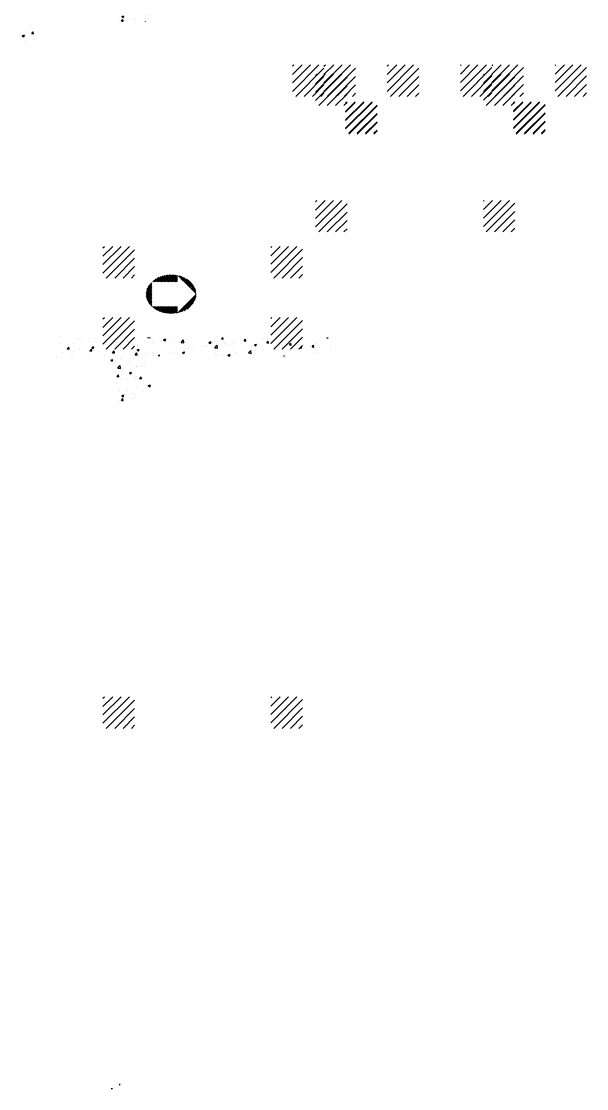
# Paper-space layout 'Layout1' of a CAD drawing. Extents: x -48985 to 14169573, y -18818 to 9731621.
# Drawn here: x 13562 to 31469, y -16109 to 17669 of the extents above; entities that cross this region are included whole.
import ezdxf

# ---------------------------------------------------------------- set-up
doc = ezdxf.new("R2010")
doc.units = 0
doc.header["$LTSCALE"] = 1000
doc.linetypes.add('CENTER', pattern=[0])
doc.linetypes.add('HIDDEN2', pattern=[0])
doc.layers.get('0').update_dxf_attribs({"linetype": 'CONTINUOUS'})
doc.layers.add('AS', color=4, linetype='CENTER')

# ---------------------------------------------------------------- blocks, each defined once
blk = doc.blocks.new('*X')
at = {"color": 0}
for p, q in [((22485, 26494), (22485, 26494)), ((22521, 26350), (22521, 26350)), ((22714, 26478), (22714, 26478)), ((23019, 26472), (23019, 26472)), ((23152, 26434), (23152, 26434)), ((23403, 26467), (23403, 26467)), ((23407, 26373), (23407, 26373)), ((23553, 26449), (23553, 26449)), ((23920, 26444), (23920, 26444)), ((24087, 26426), (24087, 26426)), ((24621, 26404), (24621, 26404)), ((24845, 26428), (24845, 26428)), ((25155, 26381), (25155, 26381)), ((25244, 26500), (25325, 26487)), ((25325, 26487), (25323, 26500)), ((25410, 26371), (25410, 26371)), ((25661, 26404), (25661, 26404)), ((25688, 26359), (25688, 26359)), ((25751, 26422), (25821, 26449)), ((25751, 26422), (25801, 26389)), ((25801, 26389), (25821, 26449)), ((25951, 26384), (25951, 26384)), ((26040, 26454), (26040, 26454)), ((26303, 26336), (26381, 26417)), ((26392, 26322), (26381, 26417)), ((26470, 26459), (26470, 26459)), ((27188, 26342), (27258, 26369)), ((27238, 26308), (27258, 26369)), ((27583, 26449), (27626, 26500)), ((27583, 26449), (27642, 26444)), ((27642, 26444), (27632, 26500)), ((28298, 26391), (28298, 26391)), ((28300, 26386), (28348, 26444)), ((28300, 26386), (28360, 26381)), ((28303, 26432), (28303, 26432)), ((28360, 26381), (28348, 26444)), ((28510, 26406), (28510, 26406)), ((28929, 26475), (28929, 26475)), ((29015, 26470), (29015, 26470)), ((29017, 26323), (29065, 26381)), ((29077, 26318), (29065, 26381)), ((29709, 26413), (29709, 26413)), ((30540, 26347), (30540, 26347)), ((30909, 26500), (30953, 26471)), ((30953, 26471), (30962, 26500)), ((22382, 26234), (22382, 26234)), ((22513, 26028), (22513, 26028)), ((22701, 26136), (22749, 26193)), ((22701, 26136), (22760, 26131)), ((22760, 26131), (22749, 26193)), ((22887, 26298), (22887, 26298)), ((22889, 26039), (22889, 26039)), ((23096, 26128), (23096, 26128)), ((23140, 26072), (23140, 26072)), ((23395, 26040), (23395, 26040)), ((23418, 26073), (23466, 26131)), ((23418, 26073), (23478, 26068)), ((23478, 26068), (23466, 26131)), ((23474, 26180), (23544, 26207)), ((23474, 26180), (23524, 26146)), ((23518, 26122), (23518, 26122)), ((23524, 26146), (23544, 26207)), ((23679, 26228), (23679, 26228)), ((23908, 26111), (23908, 26111)), ((24135, 26010), (24183, 26068)), ((24135, 26010), (24195, 26005)), ((24195, 26005), (24183, 26068)), ((24262, 26328), (24262, 26328)), ((24400, 26238), (24400, 26238)), ((24413, 26175), (24413, 26175)), ((24779, 26288), (24779, 26288)), ((24911, 26100), (24981, 26126)), ((24911, 26100), (24961, 26066)), ((24932, 26250), (24932, 26250)), ((24961, 26066), (24981, 26126)), ((25398, 26010), (25398, 26010)), ((25446, 26320), (25446, 26320)), ((25776, 26060), (25776, 26060)), ((25939, 26051), (25939, 26051)), ((25971, 26032), (25971, 26032)), ((26222, 26336), (26222, 26336)), ((26303, 26336), (26392, 26322)), ((26348, 26019), (26418, 26046)), ((26348, 26019), (26398, 25986)), ((26398, 25986), (26418, 26046)), ((26408, 26143), (26408, 26143)), ((26458, 26126), (26458, 26126)), ((26554, 26132), (26554, 26132)), ((26658, 26176), (26658, 26176)), ((26756, 26314), (26756, 26314)), ((26972, 26197), (26972, 26197)), ((27037, 26226), (27037, 26226)), ((27137, 26232), (27137, 26232)), ((27188, 26342), (27238, 26308)), ((27290, 26291), (27290, 26291)), ((27370, 26170), (27448, 26251)), ((27370, 26170), (27459, 26156)), ((27376, 26012), (27376, 26012)), ((27459, 26156), (27448, 26251)), ((27477, 26261), (27477, 26261)), ((27669, 26309), (27669, 26309)), ((27720, 26332), (27720, 26332)), ((27824, 26269), (27824, 26269)), ((27919, 26342), (27919, 26342)), ((27960, 26112), (27960, 26112)), ((27996, 26336), (27996, 26336)), ((28358, 26246), (28358, 26246)), ((28438, 26005), (28515, 26086)), ((28497, 26073), (28497, 26073)), ((28527, 25991), (28516, 26086)), ((28543, 26213), (28543, 26213)), ((28626, 26262), (28696, 26289)), ((28626, 26262), (28675, 26228)), ((28666, 26080), (28666, 26080)), ((28675, 26228), (28696, 26289)), ((28891, 26223), (28891, 26223)), ((28917, 26113), (28917, 26113)), ((29003, 26137), (29003, 26137)), ((29017, 26323), (29077, 26318)), ((29126, 26313), (29126, 26313)), ((29295, 26163), (29295, 26163)), ((29425, 26201), (29425, 26201)), ((29522, 26212), (29522, 26212)), ((29734, 26261), (29783, 26318)), ((29734, 26261), (29794, 26255)), ((29794, 26255), (29783, 26318)), ((30035, 26283), (30035, 26283)), ((30091, 26063), (30091, 26063)), ((30101, 26197), (30133, 26209)), ((30101, 26156), (30112, 26148)), ((30112, 26148), (30133, 26209)), ((30177, 26279), (30177, 26279)), ((30452, 26198), (30500, 26255)), ((30452, 26198), (30511, 26193)), ((30493, 26156), (30493, 26156)), ((30511, 26193), (30500, 26255)), ((30528, 26014), (30528, 26014)), ((30556, 26329), (30556, 26329)), ((30674, 26163), (30674, 26163)), ((30924, 26018), (30924, 26018)), ((31027, 26133), (31027, 26133)), ((31048, 26089), (31048, 26089)), ((1726, 25546), (1873, 25693)), ((1770, 25546), (1944, 25720)), ((1814, 25546), (2006, 25738)), ((1858, 25546), (2063, 25751)), ((1902, 25546), (2116, 25760)), ((1947, 25546), (2166, 25766)), ((1991, 25546), (2214, 25769)), ((2035, 25546), (2259, 25770)), ((2079, 25546), (2302, 25769)), ((2123, 25546), (2344, 25767)), ((2168, 25546), (2384, 25763)), ((2212, 25546), (2423, 25757)), ((2256, 25546), (2460, 25750)), ((2300, 25546), (2462, 25708)), ((2483, 25729), (2496, 25743)), ((2505, 25707), (2532, 25734)), ((2527, 25685), (2566, 25724)), ((2549, 25663), (2599, 25712)), ((2571, 25641), (2631, 25700)), ((2593, 25618), (2662, 25687)), ((2615, 25596), (2692, 25673)), ((22370, 25901), (22370, 25901)), ((22825, 25961), (22825, 25961)), ((22875, 25965), (22875, 25965)), ((23358, 25938), (23358, 25938)), ((23892, 25915), (23892, 25915)), ((24081, 25781), (24141, 25804)), ((24081, 25770), (24121, 25744)), ((24103, 25781), (24103, 25781)), ((24121, 25743), (24141, 25804)), ((24137, 25844), (24137, 25844)), ((24221, 25731), (24221, 25731)), ((24401, 25842), (24401, 25842)), ((24426, 25893), (24426, 25893)), ((24516, 25894), (24516, 25894)), ((24637, 25759), (24637, 25759)), ((24804, 25831), (24804, 25831)), ((24852, 25948), (24901, 26005)), ((24852, 25948), (24912, 25942)), ((24912, 25942), (24901, 26005)), ((24920, 25917), (24920, 25917)), ((24960, 25870), (24960, 25870)), ((25147, 25977), (25147, 25977)), ((25171, 25736), (25171, 25736)), ((25387, 25932), (25387, 25932)), ((25434, 25987), (25434, 25987)), ((25582, 25900), (25618, 25942)), ((25626, 25900), (25618, 25942)), ((26793, 25912), (26793, 25912)), ((27406, 25914), (27406, 25914)), ((27465, 25928), (27465, 25928)), ((27656, 25947), (27656, 25947)), ((27785, 25939), (27855, 25966)), ((27785, 25939), (27835, 25906)), ((27835, 25906), (27855, 25966)), ((27984, 26003), (27984, 26003)), ((28035, 25997), (28035, 25997)), ((28438, 26005), (28527, 25991)), ((29508, 25963), (29508, 25963)), ((29563, 25900), (29583, 25920)), ((29585, 25900), (29583, 25920)), ((30023, 25950), (30023, 25950)), ((30293, 25935), (30293, 25935)), ((1467, 25155), (1647, 25335)), ((1469, 25201), (1647, 25379)), ((1476, 25253), (1647, 25424)), ((1493, 25313), (1647, 25468)), ((1529, 25394), (1647, 25512)), ((1681, 25546), (1783, 25647)), ((2344, 25546), (2462, 25664)), ((2389, 25546), (2462, 25619)), ((2433, 25546), (2462, 25575)), ((2638, 25574), (2720, 25657)), ((2660, 25552), (2748, 25641)), ((2682, 25530), (2775, 25624)), ((2704, 25508), (2801, 25606)), ((2726, 25486), (2827, 25587)), ((2748, 25464), (2851, 25567)), ((2770, 25442), (2874, 25546)), ((2792, 25420), (2896, 25523)), ((2814, 25398), (2917, 25500)), ((2836, 25375), (2937, 25476)), ((2858, 25353), (2956, 25450)), ((2881, 25331), (2973, 25424)), ((2903, 25309), (2990, 25396)), ((2925, 25287), (3005, 25367)), ((2947, 25265), (3019, 25337)), ((24227, 25385), (24227, 25385)), ((24253, 25499), (24253, 25499)), ((24301, 25527), (24379, 25608)), ((24301, 25527), (24390, 25513)), ((24390, 25513), (24379, 25608)), ((24389, 25509), (24389, 25509)), ((24461, 25512), (24461, 25512)), ((24668, 25374), (24738, 25401)), ((24668, 25374), (24718, 25341)), ((24718, 25341), (24738, 25401)), ((24761, 25362), (24761, 25362)), ((24884, 25582), (24884, 25582)), ((24908, 25584), (24908, 25584)), ((25044, 25612), (25044, 25612)), ((25135, 25615), (25135, 25615)), ((25295, 25340), (25295, 25340)), ((1469, 25113), (1647, 25291)), ((1474, 25074), (1647, 25247)), ((1482, 25038), (1647, 25203)), ((1493, 25004), (1647, 25159)), ((1505, 24972), (1647, 25114)), ((1519, 24942), (1647, 25070)), ((1535, 24913), (1647, 25026)), ((2472, 24569), (3053, 25150)), ((2530, 24583), (3050, 25103)), ((2594, 24603), (3041, 25049)), ((2969, 25243), (3030, 25304)), ((2991, 25221), (3040, 25270)), ((3013, 25199), (3048, 25233)), ((3035, 25177), (3052, 25193)), ((24259, 25062), (24259, 25062)), ((24274, 25258), (24322, 25316)), ((24274, 25258), (24334, 25253)), ((24334, 25253), (24322, 25316)), ((24377, 25176), (24377, 25176)), ((24621, 25188), (24621, 25188)), ((24842, 25162), (24842, 25162)), ((24872, 25221), (24872, 25221)), ((24896, 25251), (24896, 25251)), ((24991, 25196), (25039, 25253)), ((24991, 25196), (25051, 25190)), ((25051, 25190), (25039, 25253)), ((25250, 25271), (25250, 25271)), ((25265, 24972), (25331, 24997)), ((1551, 24886), (1647, 24982)), ((1569, 24860), (1647, 24938)), ((1588, 24835), (1647, 24893)), ((1609, 24811), (1647, 24849)), ((1630, 24788), (1647, 24805)), ((1652, 24766), (1657, 24770)), ((1676, 24745), (1701, 24770)), ((1700, 24725), (1745, 24770)), ((1725, 24706), (1790, 24770)), ((1752, 24689), (1834, 24770)), ((1779, 24672), (1878, 24770)), ((1807, 24655), (1922, 24770)), ((1836, 24640), (1966, 24770)), ((1866, 24626), (2010, 24770)), ((1897, 24613), (2055, 24770)), ((1930, 24601), (2099, 24770)), ((1963, 24591), (2143, 24770)), ((1998, 24581), (2187, 24770)), ((2033, 24572), (2231, 24770)), ((2070, 24564), (2276, 24770)), ((2107, 24558), (2320, 24770)), ((2146, 24553), (2364, 24770)), ((2187, 24549), (2408, 24770)), ((2229, 24547), (2452, 24770)), ((2273, 24547), (2462, 24735)), ((2319, 24548), (2462, 24691)), ((2668, 24633), (3021, 24985)), ((2768, 24688), (2974, 24895)), ((24243, 24739), (24243, 24739)), ((24358, 24793), (24358, 24793)), ((24364, 24843), (24364, 24843)), ((24424, 24649), (24494, 24676)), ((24474, 24616), (24494, 24676)), ((24566, 24851), (24566, 24851)), ((24609, 24826), (24609, 24826)), ((24777, 24717), (24777, 24717)), ((24884, 24918), (24884, 24918)), ((24987, 24876), (24987, 24876)), ((25100, 24829), (25100, 24829)), ((25265, 24972), (25314, 24938)), ((25311, 24694), (25311, 24694)), ((25314, 24938), (25331, 24989)), ((2367, 24552), (2462, 24647)), ((2417, 24559), (2462, 24603)), ((24352, 24510), (24352, 24510)), ((24413, 24506), (24461, 24564)), ((24413, 24506), (24472, 24501)), ((24424, 24649), (24474, 24616)), ((24472, 24501), (24461, 24564)), ((24801, 24565), (24801, 24565)), ((24872, 24585), (24872, 24585)), ((25177, 24500), (25178, 24501)), ((25178, 24500), (25178, 24501)), ((23831, 14285), (24671, 15125)), ((23831, 14551), (24406, 15125)), ((23831, 14816), (24141, 15125)), ((23831, 15081), (23875, 15125)), ((23936, 14125), (24831, 15020)), ((29151, 14302), (29974, 15125)), ((29151, 14567), (29709, 15125)), ((29151, 14832), (29444, 15125)), ((29151, 15098), (29179, 15125)), ((29239, 14125), (30151, 15037)), ((24201, 14125), (24831, 14755)), ((29505, 14125), (30151, 14772)), ((24466, 14125), (24831, 14490)), ((24732, 14125), (24831, 14225)), ((29770, 14125), (30151, 14507)), ((30035, 14125), (30151, 14241)), ((62932, 13322), (62932, 13322)), ((63225, 13246), (63225, 13246)), ((62907, 13124), (62907, 13124)), ((62938, 12900), (63008, 12927)), ((62938, 12900), (62988, 12866)), ((62988, 12866), (63008, 12927)), ((63048, 12978), (63048, 12978)), ((63213, 12913), (63213, 12913)), ((63236, 12969), (63285, 13026)), ((63236, 12969), (63296, 12964)), ((63296, 12964), (63285, 13026)), ((63012, 12742), (63012, 12742)), ((63289, 12774), (63289, 12774)), ((359, 20), (363, 23)), ((359, 20), (362, 23)), ((359, 20), (362, 23)), ((359, 20), (362, 23)), ((359, 21), (362, 23)), ((359, 21), (361, 23)), ((359, 21), (361, 23)), ((359, 21), (361, 23)), ((359, 22), (361, 23)), ((359, 22), (360, 23)), ((359, 22), (360, 23)), ((359, 19), (361, 21)), ((359, 19), (361, 21)), ((359, 18), (361, 20)), ((359, 18), (361, 20)), ((359, 18), (361, 20)), ((359, 19), (361, 20)), ((359, 17), (361, 19)), ((359, 17), (361, 19)), ((359, 17), (361, 19)), ((359, 18), (361, 19)), ((359, 16), (361, 18)), ((359, 16), (361, 18)), ((359, 16), (361, 18)), ((359, 17), (361, 18)), ((359, 15), (361, 17)), ((359, 15), (361, 17)), ((359, 16), (361, 17)), ((360, 15), (361, 17)), ((360, 15), (362, 16)), ((360, 15), (362, 16)), ((360, 15), (361, 16)), ((360, 15), (361, 16)), ((360, 15), (361, 16)), ((361, 21), (363, 23)), ((361, 15), (363, 16)), ((361, 15), (363, 16)), ((361, 15), (363, 16)), ((361, 15), (362, 16)), ((362, 21), (363, 23)), ((362, 21), (363, 23)), ((362, 21), (363, 22)), ((362, 21), (363, 22)), ((362, 15), (363, 16)), ((362, 15), (363, 16)), ((362, 15), (363, 16)), ((363, 21), (363, 22)), ((363, 21), (363, 22)), ((363, 21), (363, 21)), ((363, 15), (363, 15)), ((363, 15), (363, 15)), ((363, 15), (363, 15)), ((364, 21), (365, 23)), ((364, 21), (365, 23)), ((364, 21), (365, 23)), ((364, 22), (365, 23)), ((364, 22), (365, 23)), ((364, 22), (365, 23)), ((364, 22), (364, 23)), ((364, 23), (364, 23)), ((364, 23), (364, 23)), ((364, 20), (365, 21)), ((364, 20), (365, 22)), ((364, 20), (365, 22)), ((364, 21), (365, 22)), ((364, 17), (368, 21)), ((364, 17), (368, 21)), ((364, 17), (368, 21)), ((364, 19), (365, 21)), ((364, 19), (365, 21)), ((364, 20), (365, 21)), ((364, 16), (368, 20)), ((364, 17), (366, 20)), ((364, 18), (366, 20)), ((364, 18), (365, 20)), ((364, 18), (365, 20)), ((364, 18), (365, 20)), ((364, 19), (365, 20)), ((364, 16), (365, 18)), ((364, 16), (365, 18)), ((364, 15), (365, 17)), ((364, 15), (365, 17)), ((364, 16), (365, 17)), ((364, 15), (365, 16)), ((364, 15), (365, 16)), ((364, 15), (365, 16)), ((364, 15), (365, 16)), ((365, 15), (365, 15)), ((365, 15), (365, 15)), ((365, 15), (365, 15)), ((365, 15), (365, 15)), ((366, 21), (368, 23)), ((366, 21), (368, 23)), ((366, 22), (367, 23)), ((366, 22), (367, 23)), ((366, 22), (367, 23)), ((366, 22), (367, 23)), ((366, 23), (366, 23)), ((366, 23), (366, 23)), ((366, 20), (368, 22)), ((366, 20), (368, 22)), ((366, 21), (368, 22)), ((366, 21), (368, 22)), ((366, 20), (368, 21)), ((366, 18), (368, 20)), ((366, 18), (368, 20)), ((366, 18), (368, 20)), ((366, 17), (368, 19)), ((366, 17), (368, 19)), ((366, 17), (368, 19)), ((366, 18), (368, 19)), ((366, 16), (368, 18)), ((366, 16), (368, 18)), ((366, 17), (368, 18)), ((366, 15), (368, 17)), ((366, 15), (368, 17)), ((366, 15), (368, 17)), ((366, 16), (368, 17)), ((366, 15), (368, 16)), ((366, 15), (368, 16)), ((366, 15), (368, 16)), ((367, 15), (368, 16)), ((367, 15), (368, 15)), ((367, 15), (368, 15)), ((368, 20), (372, 23)), ((368, 20), (371, 23)), ((368, 20), (371, 23)), ((368, 20), (371, 23)), ((368, 21), (371, 23)), ((368, 21), (370, 23)), ((368, 21), (370, 23)), ((368, 21), (370, 23)), ((368, 22), (370, 23)), ((368, 22), (369, 23)), ((368, 19), (370, 21)), ((368, 19), (370, 21)), ((368, 19), (370, 21)), ((368, 16), (371, 20)), ((368, 17), (371, 20)), ((368, 17), (371, 20)), ((368, 17), (371, 20)), ((368, 18), (370, 20)), ((368, 18), (370, 20)), ((368, 18), (370, 20)), ((368, 18), (370, 20)), ((368, 19), (370, 20)), ((368, 16), (370, 18)), ((368, 16), (370, 18)), ((368, 15), (370, 17)), ((368, 15), (370, 17)), ((368, 16), (370, 17)), ((368, 15), (368, 15)), ((369, 15), (370, 17)), ((369, 15), (371, 16)), ((369, 15), (371, 16)), ((369, 15), (370, 16)), ((369, 15), (370, 16)), ((369, 15), (370, 16)), ((370, 21), (372, 23)), ((370, 18), (372, 20)), ((370, 18), (372, 20)), ((370, 15), (372, 16)), ((370, 15), (372, 16)), ((370, 15), (372, 16)), ((370, 15), (371, 16)), ((371, 21), (372, 23)), ((371, 21), (372, 23)), ((371, 21), (372, 23)), ((371, 21), (372, 22)), ((371, 18), (372, 20)), ((371, 18), (372, 19)), ((371, 18), (372, 19)), ((371, 15), (372, 16)), ((371, 15), (372, 16)), ((371, 15), (372, 16)), ((372, 21), (372, 21)), ((372, 21), (372, 22)), ((372, 21), (372, 22)), ((372, 18), (372, 19)), ((372, 18), (372, 19)), ((372, 18), (372, 18)), ((372, 18), (372, 18)), ((372, 15), (372, 15)), ((372, 15), (372, 15)), ((372, 15), (372, 15)), ((372, 15), (372, 15)), ((373, 19), (377, 23)), ((373, 19), (376, 23)), ((373, 20), (376, 23)), ((373, 21), (375, 23)), ((373, 21), (374, 23)), ((373, 22), (374, 23)), ((373, 22), (374, 23)), ((373, 22), (374, 23)), ((373, 20), (375, 22)), ((373, 20), (375, 22)), ((373, 21), (375, 22)), ((373, 21), (375, 22)), ((373, 19), (375, 21)), ((373, 18), (375, 20)), ((373, 18), (375, 20)), ((373, 18), (375, 20)), ((373, 19), (375, 20)), ((373, 17), (375, 19)), ((373, 17), (375, 19)), ((373, 17), (375, 19)), ((373, 18), (375, 19)), ((373, 16), (375, 18)), ((373, 16), (375, 18)), ((373, 17), (375, 18)), ((373, 15), (375, 17)), ((373, 15), (375, 17)), ((373, 15), (375, 17)), ((373, 16), (375, 17)), ((373, 15), (375, 16)), ((373, 15), (375, 16)), ((373, 15), (375, 16)), ((374, 15), (375, 16)), ((374, 15), (375, 15)), ((374, 15), (375, 15)), ((374, 15), (375, 15)), ((375, 21), (377, 23)), ((376, 19), (380, 23)), ((376, 20), (379, 23)), ((376, 20), (379, 23)), ((376, 21), (377, 23)), ((376, 21), (377, 23)), ((376, 21), (377, 23)), ((376, 20), (378, 22)), ((376, 20), (378, 22)), ((376, 21), (378, 22)), ((376, 21), (378, 22)), ((376, 19), (378, 21)), ((376, 19), (378, 21)), ((376, 18), (378, 20)), ((376, 18), (378, 20)), ((376, 18), (378, 20)), ((376, 19), (378, 20)), ((376, 17), (378, 19)), ((376, 17), (378, 19)), ((376, 18), (378, 19)), ((376, 16), (378, 18)), ((376, 16), (378, 18)), ((376, 17), (378, 18)), ((376, 17), (378, 18)), ((376, 15), (378, 17)), ((376, 15), (378, 17)), ((376, 15), (378, 17)), ((376, 16), (378, 17)), ((376, 15), (378, 16)), ((376, 15), (378, 16)), ((377, 15), (378, 16)), ((377, 15), (378, 16)), ((377, 15), (378, 15)), ((377, 15), (378, 15)), ((378, 21), (380, 23)), ((378, 21), (380, 23)), ((378, 15), (378, 15)), ((379, 21), (380, 23)), ((379, 21), (380, 23)), ((379, 21), (380, 23)), ((379, 20), (381, 22)), ((379, 20), (381, 22)), ((379, 20), (381, 22)), ((379, 21), (381, 22)), ((379, 21), (381, 22)), ((379, 19), (381, 21)), ((379, 19), (381, 21)), ((379, 19), (381, 21)), ((379, 20), (381, 21)), ((379, 18), (381, 20)), ((379, 18), (381, 20)), ((379, 18), (381, 20)), ((379, 19), (381, 20)), ((379, 17), (381, 19)), ((379, 18), (381, 19)), ((379, 17), (381, 19)), ((379, 17), (381, 18)), ((379, 16), (381, 18)), ((379, 16), (381, 18)), ((379, 16), (381, 18)), ((379, 16), (381, 17)), ((379, 15), (381, 17)), ((379, 15), (381, 17)), ((379, 15), (381, 17)), ((379, 15), (381, 16)), ((379, 15), (381, 16)), ((380, 15), (381, 16)), ((380, 15), (381, 16)), ((380, 15), (381, 15)), ((381, 15), (381, 15)), ((381, 15), (381, 15)), ((382, 20), (385, 23)), ((382, 20), (385, 23)), ((382, 20), (384, 23)), ((382, 20), (384, 23)), ((382, 21), (384, 23)), ((382, 21), (384, 23)), ((382, 21), (383, 23)), ((382, 21), (383, 23)), ((382, 22), (383, 23)), ((382, 22), (383, 23)), ((382, 22), (382, 23)), ((382, 19), (383, 21)), ((382, 19), (383, 21)), ((382, 19), (383, 20)), ((382, 19), (383, 20)), ((382, 18), (383, 20)), ((382, 18), (383, 20)), ((382, 18), (383, 20)), ((382, 17), (384, 20)), ((382, 17), (384, 20)), ((382, 17), (384, 20)), ((382, 17), (384, 20)), ((382, 16), (385, 20)), ((382, 16), (383, 18)), ((382, 16), (383, 18)), ((382, 16), (383, 17)), ((382, 15), (383, 17)), ((382, 15), (383, 17)), ((382, 15), (383, 17)), ((382, 15), (383, 16)), ((382, 15), (384, 16)), ((382, 15), (384, 16)), ((382, 15), (384, 16)), ((383, 18), (385, 20)), ((383, 15), (384, 16)), ((383, 15), (385, 16)), ((383, 15), (385, 16)), ((383, 15), (385, 16)), ((384, 21), (385, 23)), ((384, 21), (385, 23)), ((384, 21), (386, 23)), ((384, 21), (386, 23)), ((384, 18), (385, 20)), ((384, 18), (385, 20)), ((384, 18), (386, 19)), ((384, 15), (385, 16)), ((384, 15), (386, 16)), ((384, 15), (386, 16)), ((385, 21), (386, 22)), ((385, 21), (386, 22)), ((385, 21), (386, 22)), ((385, 21), (386, 21)), ((385, 18), (386, 19)), ((385, 18), (386, 19)), ((385, 18), (386, 19)), ((385, 18), (386, 18)), ((385, 15), (386, 16)), ((385, 15), (386, 15)), ((385, 15), (386, 15)), ((385, 15), (386, 15)), ((386, 23), (386, 23)), ((386, 23), (387, 23)), ((386, 22), (387, 23)), ((386, 22), (387, 23)), ((386, 22), (387, 23)), ((386, 22), (388, 23)), ((386, 21), (388, 23)), ((387, 21), (388, 23)), ((387, 21), (388, 23)), ((387, 21), (389, 23)), ((387, 21), (389, 23)), ((388, 21), (389, 23)), ((388, 21), (389, 23)), ((388, 21), (390, 23)), ((388, 21), (390, 23)), ((388, 21), (390, 23)), ((388, 20), (391, 23)), ((388, 20), (391, 23)), ((388, 20), (389, 21)), ((388, 20), (389, 21)), ((388, 19), (389, 21)), ((388, 19), (389, 21)), ((388, 19), (389, 20)), ((388, 18), (389, 20)), ((388, 18), (389, 20)), ((388, 18), (389, 20)), ((388, 18), (389, 19)), ((388, 17), (389, 19)), ((388, 17), (389, 19)), ((388, 17), (389, 18)), ((388, 17), (389, 18)), ((388, 16), (389, 18)), ((388, 16), (389, 18)), ((388, 16), (389, 17)), ((388, 16), (389, 17)), ((388, 15), (389, 17)), ((388, 15), (389, 17)), ((388, 15), (389, 16)), ((388, 15), (389, 16)), ((388, 15), (389, 16)), ((388, 15), (389, 16)), ((389, 15), (389, 15)), ((389, 15), (389, 15)), ((389, 15), (389, 15)), ((390, 21), (391, 23)), ((390, 21), (391, 23)), ((390, 21), (391, 23)), ((390, 21), (391, 22)), ((391, 21), (391, 22)), ((391, 21), (391, 22)), ((392, 23), (392, 23)), ((392, 23), (392, 23)), ((392, 22), (392, 23)), ((392, 22), (393, 23)), ((392, 22), (393, 23)), ((392, 22), (393, 23)), ((392, 21), (393, 23)), ((392, 21), (393, 23)), ((392, 21), (393, 22)), ((392, 20), (393, 22)), ((392, 20), (393, 22)), ((392, 20), (393, 22)), ((392, 20), (393, 21)), ((392, 19), (393, 21)), ((392, 19), (393, 21)), ((392, 19), (393, 21)), ((392, 19), (393, 20)), ((392, 18), (393, 20)), ((392, 18), (393, 20)), ((392, 18), (393, 19)), ((392, 18), (393, 19)), ((392, 17), (393, 19)), ((392, 17), (393, 19)), ((392, 17), (393, 18)), ((392, 17), (393, 18)), ((392, 16), (393, 18)), ((392, 16), (393, 18)), ((392, 16), (393, 17)), ((392, 15), (393, 17)), ((392, 15), (393, 17)), ((392, 15), (393, 17)), ((392, 15), (393, 16)), ((392, 15), (393, 16)), ((392, 15), (393, 16)), ((392, 15), (393, 15)), ((393, 15), (393, 15)), ((393, 15), (393, 15)), ((393, 15), (393, 15)), ((394, 22), (395, 23)), ((394, 22), (395, 23)), ((394, 22), (395, 23)), ((394, 21), (396, 23)), ((394, 21), (396, 23)), ((394, 21), (396, 23)), ((394, 20), (396, 23)), ((394, 20), (397, 23)), ((394, 20), (397, 23)), ((394, 20), (397, 23)), ((394, 19), (396, 21)), ((394, 19), (396, 21)), ((394, 19), (396, 21)), ((394, 19), (396, 20)), ((394, 18), (396, 20)), ((394, 18), (396, 20)), ((394, 18), (396, 20)), ((394, 18), (396, 19)), ((394, 17), (396, 19)), ((394, 17), (396, 19)), ((394, 17), (396, 18)), ((394, 17), (396, 18)), ((394, 16), (396, 18)), ((394, 16), (396, 18)), ((394, 16), (396, 17)), ((394, 15), (396, 17)), ((394, 15), (396, 17)), ((394, 15), (396, 17)), ((394, 15), (396, 16)), ((394, 15), (396, 16)), ((394, 15), (396, 16)), ((395, 15), (396, 16)), ((395, 15), (396, 16)), ((395, 15), (397, 16)), ((395, 15), (397, 16)), ((396, 21), (397, 23)), ((396, 21), (398, 23)), ((396, 21), (398, 23)), ((396, 15), (397, 16)), ((396, 15), (398, 16)), ((396, 15), (398, 16)), ((396, 15), (398, 16)), ((397, 21), (398, 23)), ((397, 21), (398, 22)), ((397, 21), (398, 22)), ((397, 21), (398, 22)), ((397, 15), (398, 16)), ((397, 15), (398, 15)), ((397, 15), (398, 15)), ((398, 22), (400, 23)), ((398, 22), (400, 23)), ((398, 21), (400, 23)), ((398, 21), (400, 23)), ((398, 21), (401, 23)), ((398, 20), (401, 23)), ((398, 20), (401, 23)), ((398, 20), (401, 23)), ((398, 20), (402, 23)), ((398, 21), (398, 22)), ((398, 19), (400, 21)), ((398, 19), (400, 21)), ((398, 19), (400, 21)), ((398, 16), (398, 16)), ((398, 16), (399, 16)), ((398, 15), (399, 16)), ((398, 15), (399, 16)), ((398, 15), (400, 16)), ((398, 15), (400, 16)), ((398, 15), (398, 15)), ((398, 15), (398, 15)), ((399, 22), (399, 23)), ((399, 19), (400, 20)), ((399, 19), (400, 20)), ((399, 19), (400, 20)), ((399, 18), (400, 20)), ((399, 18), (400, 20)), ((399, 18), (401, 20)), ((399, 18), (401, 20)), ((399, 15), (402, 18)), ((399, 15), (402, 18)), ((399, 15), (400, 16)), ((399, 15), (400, 16)), ((400, 21), (402, 23)), ((400, 18), (401, 20)), ((400, 18), (401, 19)), ((400, 18), (402, 19)), ((400, 18), (402, 19)), ((400, 15), (402, 17)), ((400, 15), (402, 17)), ((400, 15), (402, 17)), ((400, 15), (402, 17)), ((401, 21), (402, 23)), ((401, 21), (402, 23)), ((401, 21), (402, 23)), ((401, 18), (402, 19)), ((401, 18), (402, 19)), ((401, 17), (402, 19)), ((401, 17), (402, 19)), ((401, 17), (402, 19)), ((401, 17), (402, 18)), ((401, 16), (402, 18)), ((401, 15), (402, 16)), ((401, 15), (402, 16)), ((401, 15), (402, 16)), ((402, 21), (402, 22)), ((402, 21), (402, 22)), ((402, 21), (402, 22)), ((402, 21), (402, 22)), ((613, 151), (649, 151)), ((613, 151), (649, 151)), ((613, 151), (649, 151)), ((613, 151), (649, 151)), ((613, 151), (649, 151)), ((613, 150), (615, 150)), ((613, 150), (615, 150)), ((613, 150), (615, 150)), ((613, 150), (615, 150)), ((613, 150), (615, 150)), ((613, 150), (615, 150)), ((613, 150), (649, 150)), ((613, 150), (649, 150)), ((613, 150), (649, 150)), ((613, 149), (615, 149)), ((613, 149), (615, 149)), ((613, 149), (615, 149)), ((613, 149), (615, 149)), ((613, 149), (615, 149)), ((613, 149), (615, 149)), ((613, 149), (615, 149)), ((613, 148), (615, 148)), ((613, 148), (615, 148)), ((613, 148), (615, 148)), ((613, 148), (615, 148)), ((613, 148), (615, 148)), ((613, 148), (615, 148)), ((613, 148), (615, 148)), ((613, 148), (615, 148)), ((613, 148), (615, 148)), ((613, 147), (615, 147)), ((613, 147), (615, 147)), ((613, 147), (615, 147)), ((613, 147), (615, 147)), ((613, 147), (615, 147)), ((613, 147), (615, 147)), ((613, 147), (615, 147)), ((613, 146), (615, 146)), ((613, 146), (615, 146)), ((613, 146), (615, 146)), ((613, 146), (615, 146)), ((613, 146), (615, 146)), ((613, 146), (615, 146)), ((613, 146), (615, 146)), ((613, 146), (615, 146)), ((613, 146), (615, 146)), ((613, 145), (615, 145)), ((613, 145), (615, 145)), ((613, 145), (649, 145)), ((613, 145), (649, 145)), ((613, 145), (649, 145)), ((613, 145), (649, 145)), ((613, 145), (649, 145)), ((613, 144), (649, 144)), ((613, 144), (649, 144)), ((613, 144), (649, 144)), ((616, 150), (617, 150)), ((616, 150), (617, 150)), ((616, 150), (617, 150)), ((616, 150), (617, 150)), ((616, 150), (617, 150)), ((616, 150), (617, 150)), ((616, 149), (617, 149)), ((616, 149), (617, 149)), ((616, 149), (617, 149)), ((616, 149), (617, 149)), ((616, 149), (617, 149)), ((616, 149), (617, 149)), ((616, 149), (617, 149)), ((616, 148), (617, 148)), ((616, 148), (617, 148)), ((616, 148), (617, 148)), ((616, 148), (617, 148)), ((616, 148), (617, 148)), ((616, 148), (617, 148)), ((616, 148), (617, 148)), ((616, 148), (617, 148)), ((616, 148), (617, 148)), ((616, 147), (617, 147)), ((616, 147), (617, 147)), ((616, 147), (617, 147)), ((616, 147), (617, 147)), ((616, 147), (617, 147)), ((616, 147), (617, 147)), ((616, 147), (617, 147)), ((616, 146), (617, 146)), ((616, 146), (617, 146)), ((616, 146), (617, 146)), ((616, 146), (617, 146)), ((616, 146), (617, 146)), ((616, 146), (617, 146)), ((616, 146), (617, 146)), ((616, 146), (617, 146)), ((616, 146), (617, 146)), ((616, 145), (617, 145)), ((616, 145), (617, 145)), ((618, 150), (619, 150)), ((618, 150), (619, 150)), ((618, 150), (619, 150)), ((618, 150), (619, 150)), ((618, 150), (619, 150)), ((618, 150), (619, 150)), ((618, 149), (619, 149)), ((618, 149), (619, 149)), ((618, 148), (618, 148)), ((618, 148), (618, 148)), ((618, 148), (618, 148)), ((618, 148), (618, 148)), ((618, 148), (618, 148)), ((618, 148), (618, 148)), ((618, 147), (618, 147)), ((618, 147), (618, 147)), ((618, 147), (619, 147)), ((618, 147), (619, 147)), ((618, 147), (619, 147)), ((618, 147), (619, 147)), ((618, 147), (619, 147)), ((618, 146), (619, 146)), ((618, 146), (619, 146)), ((618, 146), (619, 146)), ((618, 146), (619, 146)), ((618, 146), (619, 146)), ((618, 146), (619, 146)), ((618, 146), (619, 146)), ((618, 146), (619, 146)), ((618, 146), (619, 146)), ((618, 145), (619, 145)), ((618, 145), (619, 145)), ((619, 149), (619, 149)), ((619, 149), (619, 149)), ((619, 149), (619, 149)), ((619, 149), (619, 149)), ((619, 149), (619, 149)), ((619, 148), (619, 148)), ((619, 148), (619, 148)), ((619, 148), (619, 148)), ((619, 148), (619, 148)), ((619, 148), (619, 148)), ((619, 148), (619, 148)), ((619, 148), (619, 148)), ((619, 148), (619, 148)), ((619, 148), (619, 148)), ((619, 147), (619, 147)), ((619, 147), (619, 147)), ((620, 150), (621, 150)), ((620, 150), (621, 150)), ((620, 150), (621, 150)), ((620, 150), (621, 150)), ((620, 150), (621, 150)), ((620, 150), (621, 150)), ((620, 149), (621, 149)), ((620, 149), (621, 149)), ((620, 149), (621, 149)), ((620, 149), (621, 149)), ((620, 149), (621, 149)), ((620, 149), (621, 149)), ((620, 149), (621, 149)), ((620, 148), (621, 148)), ((620, 148), (621, 148)), ((620, 148), (621, 148)), ((620, 148), (621, 148)), ((620, 148), (621, 148)), ((620, 148), (621, 148)), ((620, 148), (621, 148)), ((620, 148), (621, 148)), ((620, 148), (621, 148)), ((620, 147), (621, 147)), ((620, 147), (621, 147)), ((620, 147), (621, 147)), ((620, 147), (621, 147)), ((620, 147), (621, 147)), ((620, 147), (621, 147)), ((620, 147), (621, 147)), ((620, 146), (621, 146)), ((620, 146), (621, 146)), ((620, 146), (621, 146)), ((620, 146), (621, 146)), ((620, 146), (621, 146)), ((620, 146), (621, 146)), ((620, 146), (621, 146)), ((620, 146), (621, 146)), ((620, 146), (621, 146)), ((620, 145), (621, 145)), ((620, 145), (621, 145)), ((622, 149), (624, 149)), ((622, 149), (624, 149)), ((622, 149), (624, 149)), ((622, 149), (624, 149)), ((622, 149), (624, 149)), ((622, 149), (623, 149)), ((622, 149), (623, 149)), ((622, 148), (624, 148)), ((622, 148), (624, 148)), ((622, 148), (624, 148)), ((622, 148), (624, 148)), ((622, 148), (624, 148)), ((622, 148), (624, 148)), ((622, 148), (624, 148)), ((622, 148), (624, 148)), ((622, 148), (624, 148)), ((622, 147), (624, 147)), ((622, 147), (624, 147)), ((622, 147), (624, 147)), ((622, 147), (624, 147)), ((622, 147), (624, 147)), ((622, 147), (624, 147)), ((622, 147), (624, 147)), ((622, 146), (624, 146)), ((622, 146), (624, 146)), ((622, 146), (624, 146)), ((622, 146), (624, 146)), ((622, 146), (623, 146)), ((623, 150), (626, 150)), ((624, 150), (625, 150)), ((624, 150), (625, 150)), ((624, 150), (625, 150)), ((624, 150), (625, 150)), ((624, 150), (625, 150)), ((624, 149), (625, 149)), ((624, 149), (625, 149)), ((624, 149), (625, 149)), ((624, 149), (625, 149)), ((624, 149), (625, 149)), ((624, 149), (625, 149)), ((624, 149), (625, 149)), ((624, 148), (625, 148)), ((624, 148), (625, 148)), ((624, 148), (625, 148)), ((624, 148), (625, 148)), ((624, 148), (625, 148)), ((624, 148), (625, 148)), ((624, 148), (625, 148)), ((624, 148), (625, 148)), ((624, 148), (625, 148)), ((624, 147), (625, 147)), ((624, 147), (625, 147)), ((624, 147), (625, 147)), ((624, 147), (625, 147)), ((624, 147), (625, 147)), ((624, 147), (625, 147)), ((624, 147), (625, 147)), ((624, 146), (625, 146)), ((624, 146), (625, 146)), ((624, 146), (625, 146)), ((624, 146), (625, 146)), ((624, 146), (625, 146)), ((624, 146), (625, 146)), ((624, 146), (625, 146)), ((624, 146), (625, 146)), ((624, 146), (625, 146)), ((624, 145), (625, 145)), ((624, 145), (626, 145)), ((626, 149), (628, 149)), ((626, 149), (628, 149)), ((626, 149), (628, 149)), ((626, 149), (628, 149)), ((626, 149), (628, 149)), ((626, 149), (628, 149)), ((626, 149), (628, 149)), ((626, 148), (628, 148)), ((626, 148), (628, 148)), ((626, 148), (628, 148)), ((626, 148), (628, 148)), ((626, 148), (628, 148)), ((626, 148), (628, 148)), ((626, 148), (628, 148)), ((626, 148), (628, 148)), ((626, 148), (628, 148)), ((626, 147), (628, 147)), ((626, 147), (628, 147)), ((626, 147), (628, 147)), ((626, 147), (628, 147)), ((626, 147), (628, 147)), ((626, 147), (628, 147)), ((626, 147), (628, 147)), ((626, 146), (628, 146)), ((626, 146), (628, 146)), ((626, 146), (628, 146)), ((626, 146), (628, 146)), ((626, 146), (628, 146)), ((628, 150), (629, 150)), ((628, 150), (629, 150)), ((628, 150), (629, 150)), ((628, 150), (629, 150)), ((628, 150), (629, 150)), ((628, 150), (629, 150)), ((628, 149), (629, 149)), ((628, 149), (629, 149)), ((628, 149), (629, 149)), ((628, 149), (629, 149)), ((628, 149), (629, 149)), ((628, 149), (629, 149)), ((628, 149), (629, 149)), ((628, 148), (629, 148)), ((628, 148), (629, 148)), ((628, 148), (629, 148)), ((628, 148), (629, 148)), ((628, 148), (629, 148)), ((628, 148), (629, 148)), ((628, 148), (629, 148)), ((628, 148), (629, 148)), ((628, 148), (629, 148)), ((628, 147), (629, 147)), ((628, 147), (629, 147)), ((628, 147), (629, 147)), ((628, 147), (629, 147)), ((628, 147), (629, 147)), ((628, 147), (629, 147)), ((628, 147), (629, 147)), ((628, 146), (629, 146)), ((628, 146), (629, 146)), ((628, 146), (629, 146)), ((628, 146), (629, 146)), ((628, 146), (629, 146)), ((628, 146), (629, 146)), ((628, 146), (629, 146)), ((628, 146), (629, 146)), ((628, 146), (629, 146)), ((628, 145), (629, 145)), ((628, 145), (629, 145)), ((630, 150), (631, 150)), ((630, 150), (631, 150)), ((630, 150), (631, 150)), ((630, 150), (631, 150)), ((630, 150), (631, 150)), ((630, 150), (631, 150)), ((630, 149), (631, 149)), ((630, 149), (631, 149)), ((630, 148), (630, 148)), ((630, 148), (630, 148)), ((630, 148), (630, 148)), ((630, 148), (630, 148)), ((630, 148), (630, 148)), ((630, 148), (630, 148)), ((630, 147), (630, 147)), ((630, 147), (630, 147)), ((630, 147), (631, 147)), ((630, 147), (631, 147)), ((630, 147), (631, 147)), ((630, 147), (631, 147)), ((630, 147), (631, 147)), ((630, 146), (631, 146)), ((630, 146), (631, 146)), ((630, 146), (631, 146)), ((630, 146), (631, 146)), ((630, 146), (631, 146)), ((630, 146), (631, 146)), ((630, 146), (631, 146)), ((630, 146), (631, 146)), ((630, 146), (631, 146)), ((630, 145), (631, 145)), ((630, 145), (631, 145)), ((631, 149), (631, 149)), ((631, 149), (631, 149)), ((631, 149), (631, 149)), ((631, 149), (631, 149)), ((631, 149), (631, 149)), ((631, 148), (631, 148)), ((631, 148), (631, 148)), ((631, 148), (631, 148)), ((631, 148), (631, 148)), ((631, 148), (631, 148)), ((631, 148), (631, 148)), ((631, 148), (631, 148)), ((631, 148), (631, 148)), ((631, 148), (631, 148)), ((631, 147), (631, 147)), ((631, 147), (631, 147)), ((632, 150), (633, 150)), ((632, 150), (633, 150)), ((632, 150), (633, 150)), ((632, 150), (633, 150)), ((632, 150), (633, 150)), ((632, 150), (633, 150)), ((632, 149), (633, 149)), ((632, 149), (633, 149)), ((632, 149), (633, 149)), ((632, 149), (633, 149)), ((632, 149), (633, 149)), ((632, 149), (633, 149)), ((632, 149), (633, 149)), ((632, 148), (633, 148)), ((632, 148), (633, 148)), ((632, 148), (633, 148)), ((632, 148), (633, 148)), ((632, 148), (633, 148)), ((632, 148), (633, 148)), ((632, 148), (633, 148)), ((632, 148), (633, 148)), ((632, 148), (633, 148)), ((632, 147), (633, 147)), ((632, 147), (633, 147)), ((632, 147), (633, 147)), ((632, 147), (633, 147)), ((632, 147), (633, 147)), ((632, 147), (633, 147)), ((632, 147), (633, 147)), ((632, 146), (633, 146)), ((632, 146), (633, 146)), ((632, 146), (633, 146)), ((632, 146), (633, 146)), ((632, 146), (633, 146)), ((632, 146), (633, 146)), ((632, 146), (633, 146)), ((632, 146), (633, 146)), ((632, 146), (633, 146)), ((632, 145), (633, 145)), ((632, 145), (633, 145)), ((634, 149), (637, 149)), ((634, 149), (637, 149)), ((634, 149), (637, 149)), ((634, 149), (637, 149)), ((634, 149), (637, 149)), ((634, 149), (637, 149)), ((634, 149), (637, 149)), ((634, 148), (637, 148)), ((634, 148), (637, 148)), ((634, 148), (637, 148)), ((634, 148), (637, 148)), ((634, 147), (640, 147)), ((634, 147), (640, 147)), ((634, 147), (640, 147)), ((634, 147), (640, 147)), ((634, 147), (640, 147)), ((634, 147), (640, 147)), ((634, 146), (640, 146)), ((634, 146), (640, 146)), ((634, 146), (640, 146)), ((634, 146), (637, 146)), ((634, 146), (637, 146)), ((636, 150), (637, 150)), ((636, 150), (637, 150)), ((636, 150), (637, 150)), ((636, 150), (637, 150)), ((636, 150), (637, 150)), ((636, 150), (638, 150)), ((636, 148), (637, 148)), ((636, 148), (637, 148)), ((636, 148), (637, 148)), ((636, 148), (637, 148)), ((636, 148), (637, 148)), ((636, 147), (638, 147)), ((636, 146), (637, 146)), ((636, 146), (637, 146)), ((636, 146), (637, 146)), ((636, 146), (637, 146)), ((636, 145), (637, 145)), ((636, 145), (638, 145)), ((638, 149), (641, 149)), ((638, 149), (641, 149)), ((638, 149), (641, 149)), ((638, 149), (641, 149)), ((638, 149), (641, 149)), ((638, 149), (640, 149)), ((638, 149), (640, 149)), ((638, 148), (641, 148)), ((638, 148), (641, 148)), ((638, 148), (641, 148)), ((638, 148), (641, 148)), ((638, 146), (640, 146)), ((638, 146), (640, 146)), ((640, 150), (641, 150)), ((640, 150), (641, 150)), ((640, 150), (641, 150)), ((640, 150), (641, 150)), ((640, 150), (641, 150)), ((640, 150), (641, 150)), ((640, 149), (641, 149)), ((640, 149), (641, 149)), ((640, 148), (641, 148)), ((640, 148), (641, 148)), ((640, 148), (641, 148)), ((640, 148), (641, 148)), ((640, 148), (641, 148)), ((640, 147), (641, 147)), ((640, 147), (641, 147)), ((640, 147), (641, 147)), ((640, 147), (641, 147)), ((640, 147), (641, 147)), ((640, 147), (641, 147)), ((640, 147), (641, 147)), ((640, 146), (641, 146)), ((640, 146), (641, 146)), ((640, 146), (641, 146)), ((640, 146), (641, 146)), ((640, 146), (641, 146)), ((640, 146), (641, 146)), ((640, 146), (641, 146)), ((640, 146), (641, 146)), ((640, 146), (641, 146)), ((640, 145), (641, 145)), ((640, 145), (641, 145)), ((642, 150), (644, 150)), ((642, 150), (644, 150)), ((642, 150), (644, 150)), ((642, 150), (644, 150)), ((642, 150), (644, 150)), ((642, 150), (644, 150)), ((642, 149), (644, 149)), ((642, 149), (644, 149)), ((642, 149), (644, 149)), ((642, 149), (644, 149)), ((642, 149), (644, 149)), ((642, 149), (644, 149)), ((642, 149), (644, 149)), ((642, 148), (643, 148)), ((642, 148), (643, 148)), ((642, 148), (643, 148)), ((642, 148), (643, 148)), ((642, 148), (643, 148)), ((642, 148), (643, 148)), ((642, 148), (643, 148)), ((642, 148), (644, 148)), ((642, 148), (643, 148)), ((642, 147), (643, 147)), ((642, 147), (643, 147)), ((642, 147), (643, 147)), ((642, 147), (643, 147)), ((642, 147), (643, 147)), ((642, 147), (643, 147)), ((642, 147), (643, 147)), ((642, 146), (643, 146)), ((642, 146), (643, 146)), ((642, 146), (643, 146)), ((642, 146), (643, 146)), ((642, 146), (643, 146)), ((642, 146), (643, 146)), ((642, 146), (643, 146)), ((642, 146), (643, 146)), ((642, 146), (643, 146)), ((642, 145), (643, 145)), ((642, 145), (643, 145)), ((644, 148), (644, 148)), ((644, 148), (644, 148)), ((644, 148), (644, 148)), ((644, 147), (644, 147)), ((644, 147), (645, 147)), ((644, 147), (645, 147)), ((644, 147), (645, 147)), ((644, 147), (645, 147)), ((644, 147), (645, 147)), ((644, 147), (645, 147)), ((644, 146), (645, 146)), ((644, 146), (645, 146)), ((644, 146), (645, 146)), ((644, 146), (645, 146)), ((644, 146), (645, 146)), ((644, 145), (645, 145)), ((644, 145), (645, 145)), ((645, 150), (649, 150)), ((645, 150), (649, 150)), ((645, 150), (649, 150)), ((645, 150), (649, 150)), ((645, 150), (649, 150)), ((645, 150), (649, 150)), ((645, 149), (649, 149)), ((645, 149), (649, 149)), ((645, 149), (649, 149)), ((645, 149), (649, 149)), ((645, 149), (649, 149)), ((645, 149), (649, 149)), ((645, 149), (649, 149)), ((645, 148), (649, 148)), ((645, 148), (649, 148)), ((645, 148), (649, 148)), ((645, 148), (649, 148)), ((645, 148), (649, 148)), ((645, 148), (649, 148)), ((645, 148), (649, 148)), ((645, 148), (649, 148)), ((645, 148), (649, 148)), ((646, 147), (649, 147)), ((646, 147), (649, 147)), ((646, 147), (649, 147)), ((646, 147), (649, 147)), ((646, 147), (649, 147)), ((646, 147), (649, 147)), ((646, 147), (649, 147)), ((646, 146), (649, 146)), ((646, 146), (649, 146)), ((646, 146), (649, 146)), ((646, 146), (649, 146)), ((646, 146), (649, 146)), ((646, 146), (649, 146)), ((646, 146), (649, 146)), ((646, 146), (649, 146)), ((646, 146), (649, 146)), ((646, 145), (649, 145)), ((646, 145), (649, 145))]:
    blk.add_line(p, q, dxfattribs=at)

psp = doc.layouts.get("Layout1")

# ---------------------------------------------------------------- block references
at = {"color": 0}
for p in [(-49344, 4310), (-1682, 1168), (-682, 1168), (1318, 1168), (1318, 1168), (-953, 877), (0, 0), (0, 0), (0, 0), (0, 0), (0, -23), (-953, -3123), (-7682, -4582), (-7682, -6832), (-7682, -6832), (16047, -16123), (-7682, -18832)]:
    psp.add_blockref('*X', p, dxfattribs=at)
at = {"layer": 'AS', "color": 0, "linetype": 'HIDDEN2'}
psp.add_blockref('*X', (0, 0), dxfattribs=at)

doc.saveas('drawing.dxf')
